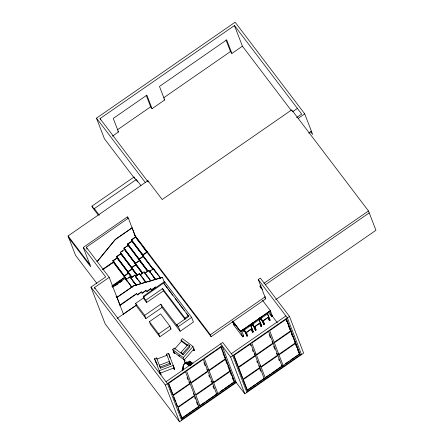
<?xml version="1.0" encoding="UTF-8"?>
<svg xmlns="http://www.w3.org/2000/svg" width="444" height="444" viewBox="0 0 444 444"><rect width="100%" height="100%" fill="white"/><g stroke="black" fill="none" stroke-linecap="round" stroke-linejoin="round"><path stroke-width="0.67" d="M183.206 366.861L182.234 368.997L182.256 370.701M183.328 368.076L182.889 370.435M183.056 369.569L183.516 368.559M191.325 364.829L187.629 362.643L187.157 363.519L190.099 365.334M187.523 363.159L187.795 362.648M188.278 363.564L188.472 363.192M182.972 369.547L183.583 368.653M189.399 365.828L185.054 362.465L183.106 365.961L183.083 368.409A11.316 10.845 74.1 0 1 183.583 369.497M185.17 362.432L183.222 365.928L183.2 368.376A11.316 10.845 74.1 0 1 183.705 369.464M185.648 363.558L186.869 361.904L187.812 363.07L189.91 361.299L193.096 363.414M186.869 362.398L186.869 361.904M187.379 362.226L186.147 363.891M188.672 363.364L189.61 362.093L192.23 363.708M188.733 363.525L190.154 361.599M189.233 364.324L190.559 362.831M189.477 364.474L190.382 363.47L189.621 364.563M190.104 364.863L190.864 363.769L190.243 364.946M97.02 261.688L115.268 239.449L132.073 227.816L135.864 237.568M97.081 261.766L115.329 239.527L132.134 227.894M174.758 353.241L174.481 353.557L174.159 353.319L172.733 349.611L174.115 348.035L183.095 354.767L190.01 346.886L189.571 345.759L187.967 344.555L181.058 352.436L181.491 353.568M187.257 345.626L181.463 341.281L181.024 340.154L182.406 338.578L192.996 346.514L194.428 350.216L194.15 350.532L193.828 350.294L193.329 349.006L193.606 348.69L193.928 348.929L184.249 359.967L173.665 352.031L173.943 351.715M174.548 349.162L181.463 341.281M174.259 351.953L173.987 352.27L174.481 353.557M183.095 354.767L182.662 353.64L189.571 345.759M184.748 361.255L183.933 359.723L184.204 359.412L185.026 360.939L184.748 361.255L183.317 357.548L192.996 346.514M184.427 361.016L184.704 360.7L185.026 360.939M193.828 350.294L194.106 349.977L194.428 350.216M134.066 177.811L104.445 138.794L96.481 118.165L235.126 22.2L304.717 113.864L312.681 134.493L310.589 131.746M100.511 119.88L100.017 118.592L234.454 25.536L301.665 114.064L296.542 117.61M117.616 129.676L150.655 106.804L146.181 95.199M163.83 97.686L230.48 51.554L226.002 39.949M112.399 136.164L118.476 131.951L113.253 118.415L146.864 95.149L152.087 108.686L164.691 99.967L159.468 86.425L226.684 39.899L231.912 53.435L242.413 46.165L234.454 25.536M98.302 215.118L92.463 207.426L91.963 206.138L133.977 177.056L136.43 180.286M91.963 206.138L94.822 209.907L94.328 208.613L136.341 179.537L140.942 185.598M96.859 283.383L75.53 255.289L68.065 235.953L147.891 180.697L162.188 199.534L291.725 109.873L368.47 210.95L375.935 230.292L275.735 299.65M68.814 237.884L90.737 266.766L83.278 247.425L127.389 216.894L128.344 218.148L135.803 237.484M87.074 249.162L86.33 247.225L128.344 218.148M292.441 111.827L297.375 108.414M298.257 118.337L304.717 113.864M131.374 239.738L135.575 236.83L147.014 251.898L147.136 252.22L142.935 255.128L131.374 239.738L142.935 255.128M131.496 240.06L135.17 237.518M127.667 243.934L131.868 241.025L143.312 256.094L143.434 256.416L139.233 259.324L127.667 243.934L139.233 259.324M127.794 244.256L131.996 241.347L131.868 241.025M123.965 248.135L128.166 245.227L139.605 260.295L139.732 260.617L135.531 263.525L123.965 248.135L135.531 263.525M124.087 248.457L125.663 247.364M126.718 246.636L128.288 245.549L128.166 245.227M120.263 252.331L124.464 249.423L135.903 264.491L136.025 264.813L131.824 267.721L120.263 252.331L131.824 267.721M121.434 251.926L123.01 250.838M116.556 256.527L120.757 253.618L132.201 268.687L132.323 269.009L128.122 271.917L116.556 256.527L128.122 271.917M116.683 256.848L120.885 253.94L120.757 253.618M112.854 260.722L117.055 257.82L128.494 272.882L128.621 273.21L124.42 276.118L112.854 260.722L124.42 276.118M112.976 261.05L117.177 258.142L117.055 257.82M102.692 269.391L114.13 261.477M102.836 269.414L113.62 261.949M103.374 269.33L105.056 268.165M106.738 266.999L109.535 265.062M111.216 263.897L113.459 262.349L113.337 262.027L124.897 277.417L112.016 286.336M308.741 133.133L311.433 131.269M179.515 421.8L165.34 385.053L222.056 345.798L236.23 382.539L179.515 421.8L105.156 323.859L90.976 287.113L105.678 276.934L83.278 247.425M95.005 288.833L94.505 287.54L109.213 277.361L86.33 247.225M128.316 264.724L129.448 263.941M142.813 254.806L147.014 251.898M139.111 259.002L143.312 256.094M135.403 263.203L139.605 260.295M131.702 267.399L135.903 264.491M128 271.595L132.201 268.687M124.292 275.791L128.494 272.882M111.888 286.014L124.775 277.095M112.437 286.746L120.657 281.058L120.779 281.379L119.686 282.134M113.109 286.685L114.202 285.93M116.944 284.032L118.037 283.272M112.388 287.301L125.269 278.382L132.218 287.534M115.312 285.686L117.555 284.132M119.797 282.584L122.033 281.03M136.508 285.375L129.97 276.767L125.769 279.676L126.995 281.285M128.521 278.177L130.098 277.089L129.97 276.767M130.469 278.055L134.671 275.147L141.209 283.755M132.168 277.284L133.744 276.196M145.904 282.14L139.366 273.526L135.165 276.434L137.207 279.126M135.814 276.396L137.39 275.302M138.445 274.575L139.494 273.848L139.366 273.526M139.866 274.819L144.067 271.911L151.01 281.058M140.515 274.775L142.091 273.687M144.566 273.199L148.768 270.291L155.711 279.437M146.265 272.427L147.314 271.7M160.817 278.36L153.463 268.67L149.262 271.578L150.078 272.655M149.911 271.539L150.966 270.812M152.536 269.719L153.591 268.992L153.463 268.67M116.922 297.347L133.727 285.714L162.476 277.372L133.788 285.792L116.983 297.425L116.128 296.259M119.908 305.084L136.713 293.451L136.835 293.773L120.03 305.405M145.921 318.57L136.863 306.643L135.62 303.419L144.023 297.602L143.462 296.154L164.469 281.613L191.636 317.399L193.44 322.072L180.136 331.285L162.021 307.426L160.778 304.201L144.677 315.351L145.921 318.57L162.021 307.426M146.659 302.486L145.787 300.227L162.593 288.594L163.464 290.853L146.659 302.486L144.272 299.345L143.401 297.086L163.708 283.033L188.805 316.489L176.906 324.725L177.461 326.174L160.778 304.201M117.166 318.415L136.447 305.072M123.388 314.108L136.508 305.15M149.395 321.661L160.595 313.902L169.891 326.146L171.012 329.048L159.807 336.802L150.51 324.558L149.395 321.661L158.691 333.899L159.807 336.802M158.691 333.899L169.891 326.146M185.309 318.909L184.998 318.104L188.495 315.678M180.136 331.285L178.333 326.606L191.636 317.399M264.918 297.807L265.734 298.884L258.275 279.542L260.373 278.088L289.449 316.383L303.629 353.13L244.811 393.845L235.52 381.601M260.439 287.368L259.94 286.075L261.078 285.287M263.919 283.322L368.47 210.95M260.689 288.012L261.821 287.224M265.235 284.865L369.219 212.887M265.567 298.995L211.122 336.685L210.373 334.754L265.39 296.67M166.006 381.718L222.727 342.457L232.734 355.644L246.914 392.391M270.341 310.806L240.526 331.685L240.398 331.363L270.335 310.645L262.459 300.277M240.404 331.529L243.95 329.076M250.122 324.797L252.93 322.855M258.547 318.97L260.795 317.416M266.972 313.142L269.214 311.583M244.555 329.065L241.752 331.002L243.745 336.158L242.696 336.885L234.354 325.896L232.589 321.323M250.155 325.186L252.958 323.249M258.558 319.369L261.361 317.432M266.961 313.553L269.763 311.616L271.75 316.772L272.455 316.289L270.335 310.645M250.849 325.463L253.335 331.912L252.636 332.395L251.393 329.171L246.492 332.567L247.735 335.792L247.036 336.274L244.55 329.825L250.849 325.463L250.372 324.836L251.371 327.417M259.252 319.647L261.738 326.096L261.039 326.579L259.796 323.36L254.895 326.751L256.138 329.975L255.439 330.458L252.952 324.009L259.252 319.647L258.774 319.02L259.773 321.6M267.654 313.836L270.141 320.279L269.441 320.762L268.198 317.543L263.298 320.934L264.541 324.159L263.841 324.642L261.355 318.193L267.654 313.836L267.177 313.203L268.176 315.784M242.746 330.625L243.223 331.252L243.923 330.769L243.423 329.476M251.149 324.808L251.626 325.435L252.325 324.953L251.826 323.659M259.551 318.992L260.029 319.619L260.728 319.136L260.228 317.843M251.97 328.366L245.665 332.728L243.329 329.648M260.373 322.549L254.068 326.912L251.731 323.831M268.775 316.733L262.471 321.095L260.134 318.015M231.307 353.763L285.919 315.956M173.154 394.96L189.96 383.327L185.481 371.728L168.676 383.355L173.154 394.96L172.439 394.017M191.009 382.6L207.814 370.968L203.335 359.368L186.53 371.001L191.009 382.6L190.293 381.662M208.863 370.241L225.669 358.613L221.19 347.008L204.384 358.641L208.863 370.241L208.147 369.303M244.811 393.845L230.636 357.098L289.449 316.383M194.622 395.415L177.816 407.048L173.338 395.443L190.143 383.81L194.622 395.415L193.19 393.534M212.476 383.055L195.671 394.688L191.192 383.083L207.997 371.456L212.476 383.055L211.044 381.174L211.233 381.657M213.525 382.328L230.331 370.696L225.852 359.096L209.052 370.729L213.525 382.328L212.809 381.39M230.519 371.184L213.714 382.811L218.193 394.416L234.998 382.784L230.519 371.184L229.448 369.769M238.45 367.005L255.256 355.372L250.777 343.767L233.971 355.4L238.45 367.005L237.734 366.061M256.305 354.645L273.11 343.012L268.631 331.407L251.826 343.04L256.305 354.645L255.589 353.702M290.964 330.652L274.159 342.285L269.68 330.68L286.485 319.053L290.964 330.652L289.532 328.771M182.329 417.804L198.707 406.465M199.833 405.688L204.917 402.17M206.049 401.387L216.777 393.961M220.163 391.614L223.554 389.271M224.681 388.489L233.716 382.234M181.885 418.353L198.823 406.626M199.955 405.844L234.399 382.001L220.84 346.864M182.478 419.136L199.284 407.503L194.811 395.898L178.005 407.531L182.478 419.136L181.768 418.193M217.138 395.143L200.338 406.776L195.859 395.171L212.665 383.538L217.138 395.143L216.067 393.734M259.918 367.46L243.112 379.093L238.633 367.488L255.439 355.855L259.918 367.46L258.486 365.579M260.967 366.733L277.772 355.1L273.293 343.495L256.493 355.128L260.967 366.733L260.256 365.789M278.826 354.373L295.626 342.74L291.153 331.135L274.348 342.768L278.826 354.373L278.111 353.43M277.961 355.583L261.155 367.216L265.634 378.821L282.44 367.188L277.961 355.583L276.889 354.173M295.815 343.223L279.01 354.856L283.488 366.461L300.294 354.828L295.815 343.223L294.744 341.813M247.624 389.849L255.533 384.376M256.66 383.594L264.002 378.51M265.135 377.727L270.213 374.214M271.345 373.432L282.073 366.006M285.459 363.658L288.85 361.311M289.976 360.534L299.012 354.279M247.18 390.393L264.125 378.665M265.251 377.888L299.694 354.046L286.136 318.903M247.78 391.181L264.58 379.548L260.106 367.943L243.301 379.576L247.78 391.181L247.064 390.237M187.301 362.754L189.538 361.022M168.576 353.357L174.115 367.854L160.118 373.204L154.579 358.708L156.577 357.942L157.015 359.074L167.011 355.25L166.572 354.123L168.576 353.357L170.146 357.431L169.747 357.587M169.109 355.927L169.508 355.777M155.65 361.494L156.049 361.338M169.247 356.293L169.647 356.144M156.549 362.626L156.149 362.781L154.579 358.708M170.485 364.369L170.046 363.242L160.051 367.06L160.489 368.193L170.485 364.369L166.572 354.123M159.979 372.838L160.378 372.683L161.017 374.336L160.617 374.492L159.185 370.784L173.182 365.434L174.609 369.142L174.209 369.297L173.576 367.638M189.827 361.766L190.992 362.487M192.308 363.914L189.61 362.093M186.991 362.226L187.507 362.548M187.629 362.643L191.153 364.818M187.013 363.22L190.537 365.395M193.329 349.006L194.15 350.532M181.024 340.154L187.879 345.288M181.058 352.436L182.662 353.64M172.733 349.611L183.317 357.548M178.682 355.267L179.787 356.094M185.054 362.465L188.75 365.434M242.413 46.165L291.503 110.822M230.48 51.554L231.912 53.435M163.975 99.023L164.691 99.967M150.655 106.804L152.087 108.686M258.275 279.542L287.351 317.837L301.531 354.584M259.94 286.075L262.72 289.738M290.076 329.726L290.792 330.669M295.626 342.74L294.2 340.859L294.383 341.342M271.434 314.707L272.266 315.806M271.845 315.484L277.339 322.721M268.415 312.376L271.75 316.772M300.294 354.828L298.862 352.947L297.619 349.722M270.141 320.279L268.42 316.428M269.441 320.762L267.971 317.56M261.355 318.193L260.878 317.565L261.871 320.146L259.968 317.632M260.034 318.043L262.121 320.79L263.841 324.642M264.063 323.532L264.541 324.159M117.76 131.013L118.476 131.951M261.738 326.096L260.018 322.244M261.039 326.579L259.568 323.376M272.039 341.603L273.11 343.012M272.222 342.085L272.938 343.023M100.017 118.592L147.835 181.579M277.772 355.1L276.346 353.219L276.529 353.702M252.952 324.009L252.475 323.382L253.469 325.963L251.942 323.954M96.481 118.165L145.282 182.44M251.631 323.859L253.718 326.606L255.439 330.458M256.138 329.975L254.667 326.767M281.363 365.773L282.44 367.188M253.335 331.912L251.615 328.061M252.636 332.395L251.165 329.187M136.835 180.825L137.651 181.901M244.55 329.825L244.072 329.198L245.066 331.779L243.54 329.77M243.229 329.676L245.316 332.423L247.036 336.274M247.258 335.159L247.735 335.792M234.044 322.794L238.944 329.254M239.76 330.33L240.581 331.407L242.696 336.885M232.784 321.328L240.398 331.363M232.534 321.162L240.526 331.685M242.979 335.153L243.745 336.158M234.166 325.413L232.351 321.012M254.179 353.957L255.256 355.372M263.508 378.133L264.58 379.548M220.624 343.911L230.636 357.098M134.105 234.299L210.373 334.754M135.698 237.152L147.136 252.22M135.27 236.785L140.298 243.406M142.396 246.165L211.122 336.685M224.597 357.198L225.669 358.613M224.781 357.681L225.497 358.624M153.591 268.992L160.534 278.144M155.833 272.427L142.524 254.895L142.025 253.602M230.331 370.696L228.904 368.814L229.087 369.297M131.996 241.347L143.434 256.416M143.301 256.399L153.108 269.314M143.018 256.182L152.825 269.097M164.019 283.838L167.327 288.189M168.154 289.277L172.694 295.266M175.175 298.529L178.477 302.886M179.304 303.974L184.266 310.5M186.33 313.22L188.805 316.489M233.921 381.374L234.998 382.784M155.838 279.759L148.768 270.291M162.593 288.594L184.998 318.104M152.941 276.423L153.757 277.5M154.573 278.577L155.389 279.653M163.464 290.853L185.037 319.269M148.091 271.145L138.695 258.769L148.213 271.467M128.699 246.087L139.732 260.617M139.599 260.595L147.769 271.356M139.721 260.917L147.896 271.678M150.727 280.841L144.067 271.911M146.609 275.891L147.425 276.967M94.328 208.613L99.351 215.229M142.752 273.188L134.987 262.965L142.879 273.51M136.025 264.813L124.464 249.423M135.487 264.252L142.435 273.404M135.614 264.574L142.147 273.188M139.494 273.848L145.621 281.923M143.135 279.121L145.177 281.812M176.906 324.725L178.333 326.606M137.412 275.236L131.285 267.16L137.54 275.558M120.885 253.94L132.323 269.009M137.096 275.447L131.785 268.454L137.218 275.768M206.738 369.558L207.814 370.968M137.651 279.237L134.671 275.147M138.473 280.314L140.92 283.538M132.079 277.278L127.583 271.362L127.706 271.684M128.116 272.222L131.79 277.062M117.177 258.142L128.621 273.21M170.202 327.983L171.012 329.048M131.757 277.494L128.077 272.649L131.063 276.74M130.503 277.628L135.814 284.621M132.917 281.285L134.965 283.971M143.462 296.154L144.095 296.992M143.401 297.086L145.787 300.227M126.74 279.326L123.876 275.558L126.862 279.648M113.459 262.349L121.223 272.572M122.039 273.648L124.897 277.417M124.376 276.845L126.418 279.537M124.498 277.167L126.135 279.32M131.524 286.78L125.269 278.382M130.675 286.13L131.491 287.207M120.585 280.292L121.401 281.368M120.707 280.614L121.523 281.69M135.62 303.419L144.677 315.351M188.883 381.918L189.96 383.327M189.072 382.401L189.788 383.344M198.213 406.094L199.284 407.503M68.065 235.953L89.993 264.829M94.505 287.54L167.438 383.599L181.618 420.346M90.976 287.113L165.34 385.053M116.211 296.198L117.011 297.286L119.997 305.022M286.263 319.386L295.138 342.385M295.632 343.667L299.578 353.885M286.053 319.747L286.796 321.678M288.289 325.546L289.038 327.483M291.464 333.766L292.208 335.703M295.382 343.922L296.625 347.141M269.192 334.682L270.435 337.906M273.609 346.126L274.853 349.35M278.521 358.857L279.265 360.789M263.07 320.951L263.814 322.882M259.529 318.331L260.029 319.619M251.126 324.148L251.626 325.435M250.094 343.817L250.838 345.754M252.331 349.622L253.08 351.554M256.749 361.061L257.492 362.998M259.424 367.993L260.667 371.217M242.724 329.964L243.223 331.252M233.871 355.894L237.568 365.479M238.556 368.032L242.496 378.255M242.99 379.531L246.936 389.754M222.993 353.502L223.743 355.439M225.669 360.434L226.912 363.658M227.905 366.233L228.654 368.17M230.58 373.165L231.33 375.102M232.323 377.678L233.566 380.902M147.891 180.697L148.385 181.99M133.977 177.056L134.477 178.349M203.896 362.643L205.139 365.862M208.808 375.374L209.551 377.306M212.976 386.169L213.969 388.75M164.469 281.613L164.918 282.784M162.415 277.295L164.408 282.451M127.389 216.894L127.889 218.182M187.035 377.578L187.779 379.509M194.622 397.241L195.366 399.173M196.365 401.753L197.608 404.978M169.786 362.537L169.353 361.41L159.352 365.234L159.79 366.361M168.57 383.849L172.272 393.434M173.748 397.269L175.474 401.737M175.968 403.019L177.2 406.21M178.188 408.769L179.914 413.242M180.408 414.518L181.64 417.71M109.213 277.361L123.449 314.186M174.609 369.142L174.47 368.775L174.07 368.931L174.209 369.297M156.577 357.942L160.489 368.193M156.771 363.231L157.492 365.118M160.378 372.683L160.517 373.049M161.017 374.336L160.878 373.97L160.478 374.126L160.617 374.492M141.408 291.836L137.207 294.738L137.335 295.066L141.536 292.158L141.408 291.836M146.109 290.215L141.908 293.123L142.03 293.445L146.231 290.537L146.109 290.215M150.81 288.594L146.609 291.503L146.731 291.825L150.932 288.916L150.81 288.594M155.505 286.979L151.304 289.888L151.432 290.209L155.633 287.301L155.505 286.979"/></g></svg>
